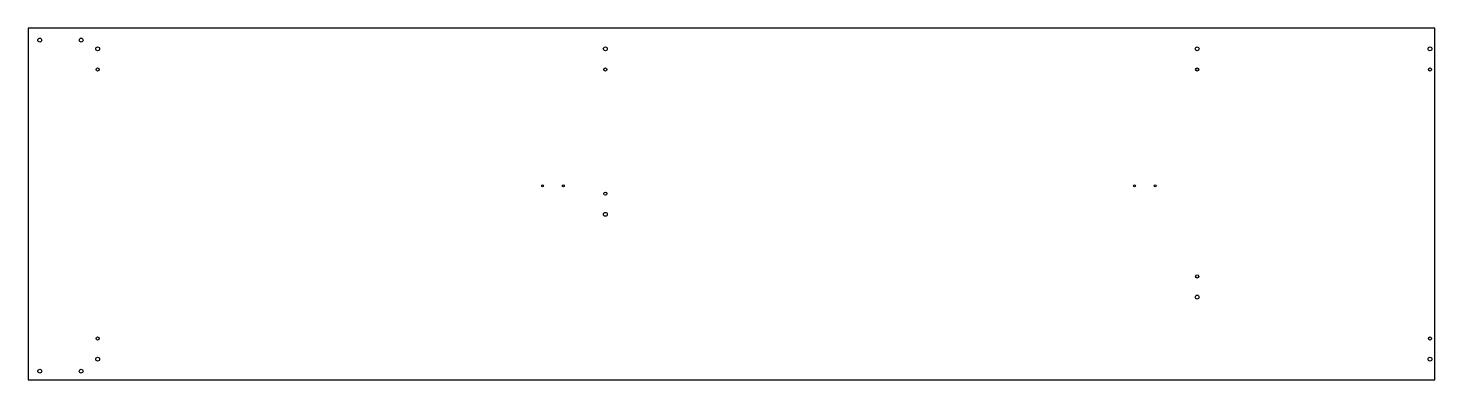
# Model space of a CAD drawing. Extents: x 0 to 2175, y 0 to 544.
import ezdxf

# ---------------------------------------------------------------- set-up
doc = ezdxf.new("R2010")
doc.units = 0
for name, color, linetype in [('LATOE10K50', 7, 'CONTINUOUS'), ('PANEL15K00', 7, 'CONTINUOUS'), ('VERTICA12K00', 7, 'CONTINUOUS'), ('VERTICA3K00', 7, 'CONTINUOUS'), ('VERTICA6K50', 7, 'CONTINUOUS')]:
    doc.layers.add(name, color=color, linetype=linetype)

msp = doc.modelspace()

# ---------------------------------------------------------------- linework, layer by layer
at = {"layer": 'LATOE10K50', "color": 0}
for centre in [(107.5, 480), (892.5, 480), (1807.5, 480), (2167.5, 480), (892.5, 288), (1807.5, 160), (107.5, 64), (2167.5, 64)]:
    msp.add_circle(centre, 2.5, dxfattribs=at)
at = {"layer": 'PANEL15K00', "color": 0}
msp.add_lwpolyline([(0, 0), (2175, 0), (2175, 544), (0, 544)], close=True, dxfattribs=at)
at = {"layer": 'VERTICA12K00', "color": 0}
for centre in [(18, 525.5), (82, 525.5), (107.5, 512), (892.5, 512), (1807.5, 512), (2167.5, 512), (892.5, 256), (1807.5, 128), (107.5, 32), (2167.5, 32), (18, 13.5), (82, 13.5)]:
    msp.add_circle(centre, 3, dxfattribs=at)
at = {"layer": 'VERTICA3K00', "color": 0}
for centre in [(795.5, 300), (827.5, 300), (1710.5, 300), (1742.5, 300)]:
    msp.add_circle(centre, 1.5, dxfattribs=at)
at = {"layer": 'VERTICA6K50', "color": 0}
for centre in [(107.5, 480), (892.5, 480), (1807.5, 480), (2167.5, 480), (892.5, 288), (1807.5, 160), (107.5, 64), (2167.5, 64)]:
    msp.add_circle(centre, 2.5, dxfattribs=at)

doc.saveas('drawing.dxf')
